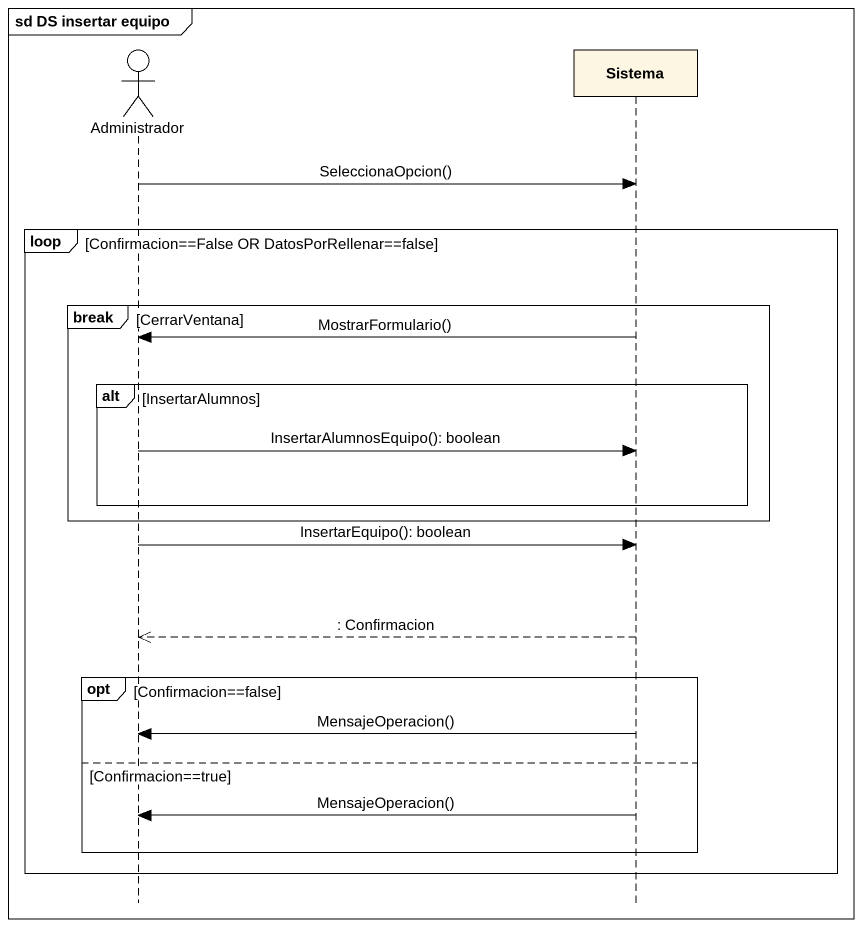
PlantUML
@startuml
mainframe sd DS insertar equipo
hide footbox
actor Administrador
participant Sistema

Administrador -> Sistema : SeleccionaOpcion()
loop Confirmacion==False OR DatosPorRellenar==false
  break CerrarVentana
    Sistema -> Administrador : MostrarFormulario()
    alt InsertarAlumnos
      Administrador -> Sistema : InsertarAlumnosEquipo(): boolean
    end
  end
  Administrador -> Sistema : InsertarEquipo(): boolean
  Sistema -->> Administrador : : Confirmacion
  opt Confirmacion==false
    Sistema -> Administrador : MensajeOperacion()
  else Confirmacion==true
    Sistema -> Administrador : MensajeOperacion()
  end
end
@enduml
